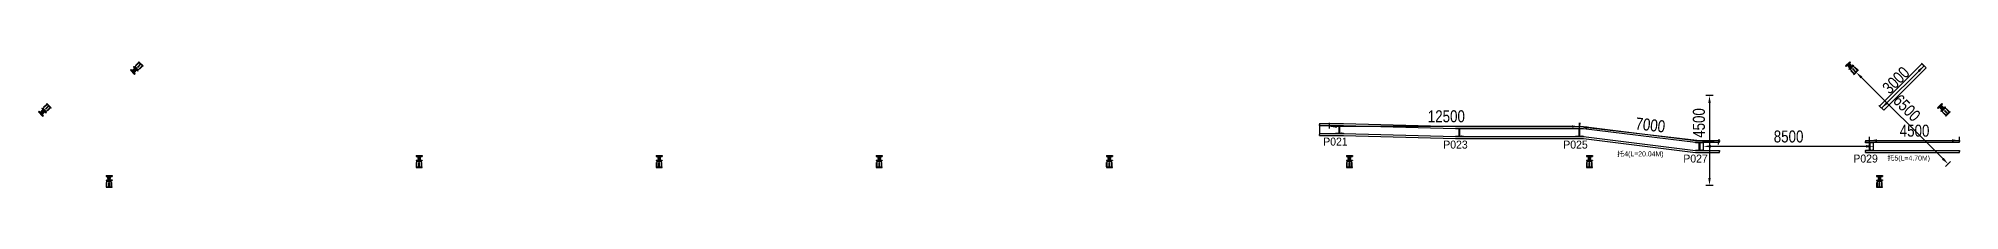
# Model space of a CAD drawing. Extents: x 238620 to 695810, y -1162400 to -679218.
# Drawn here: x 505498 to 601530, y -714146 to -707845 of the extents above; entities that cross this region are included whole.
import ezdxf
from ezdxf.enums import TextEntityAlignment as Align

# ---------------------------------------------------------------- set-up
doc = ezdxf.new("R2010")
doc.units = 0
doc.linetypes.add('CECI-CENTER', pattern=[30, 12, -6, 6, -6])
doc.layers.get('0').update_dxf_attribs({"lineweight": 0})
for name, color, linetype in [('dw', 3, 'Continuous'), ('ES-C250x90', 30, 'Continuous'), ('ES-中間樁NO', 3, 'Continuous'), ('ES-圍令L1H428x407', 2, 'Continuous'), ('ES-壓梁C300x90', 2, 'Continuous'), ('ES-大斜撐_支撐350x350', 2, 'Continuous'), ('staff', 5, 'Continuous')]:
    doc.layers.add(name, color=color, linetype=linetype)
doc.layers.add('TEXT', color=2, linetype='CECI-CENTER', lineweight=5)
doc.styles.add('CE', font='', dxfattribs={"width": 0.85})
doc.styles.get("Standard").update_dxf_attribs({"font": ''})
doc.styles.get('CE').set_extended_font_data('PMingLiU')
doc.styles.get('Standard').set_extended_font_data('PMingLiU')
doc.dimstyles.new('S_150', dxfattribs={"dimscale": 150, "dimtxt": 4, "dimasz": 2.5, "dimexe": 1.25, "dimexo": 0, "dimgap": 1, "dimtad": 1, "dimdec": 0, "dimlfac": -1, "dimzin": 0, "dimdsep": 46, "dimtxsty": 'CE', "dimcen": 0.09, "dimclrd": 6, "dimclre": 6, "dimclrt": 6, "dimadec": 0, "dimazin": 0, "dimtfac": 1, "dimtdec": 0, "dimtix": 1, "dimtmove": 2, "dimatfit": 0, "dimfxl": 1, "dimtolj": 1, "dimtzin": 0, "dimlwd": -1, "dimarcsym": 0})

# ---------------------------------------------------------------- blocks, each defined once
blk = doc.blocks.new('ES-中間樁H414x405')
at = {"layer": 'ES-中間樁NO', "color": 3}
blk.add_lwpolyline([(-202, -179), (-31, -179, 0.414214), (-9, -157), (-9, 157, 0.414214), (-31, 179), (-202, 179), (-202, 207), (202, 207), (202, 179), (31, 179, 0.414214), (9, 157), (9, -157, 0.414214), (31, -179), (202, -179), (202, -207), (-202, -207)], format="xyb", close=True, dxfattribs=at)
at = {"layer": 'ES-中間樁NO', "color": 3, "linetype": 'Continuous'}
blk.add_circle((0, 0), 9, dxfattribs=at)
at = {"layer": 'Defpoints', "style": 'CE', "width": 0.85}
blk.add_text('H414x405', height=20, dxfattribs=at).set_placement((61, -170))
blk = doc.blocks.new('*D540')
at = {"layer": 'Defpoints', "color": 0, "transparency": 16777216}
for p in [(599753, -708056), (599859, -708162), (597738, -710283)]:
    blk.add_point(p, dxfattribs=at)
at = {"layer": 'ES-壓梁C300x90', "color": 3, "transparency": 16777216}
blk.add_line((597897, -709912), (599488, -708321), dxfattribs=at)
at = {"layer": 'ES-壓梁C300x90', "color": 3, "lineweight": -2, "transparency": 16777216}
for p, q in [((599859, -708162), (599621, -707923)), ((597738, -710283), (597499, -710045))]:
    blk.add_line(p, q, dxfattribs=at)
at = {"layer": 'ES-壓梁C300x90', "color": 3, "transparency": 16777216}
for points in [[(599532, -708365), (599444, -708277), (599753, -708056)], [(597853, -709868), (597941, -709956), (597632, -710177)]]:
    blk.add_solid(points, dxfattribs=at)
at = {"layer": 'ES-壓梁C300x90', "color": 3, "transparency": 16777216, "insert": (598350, -708774), "char_height": 600, "attachment_point": 5, "rotation": 45.00122, "style": 'CE'}
blk.add_mtext('\\A1;3000', dxfattribs=at)
blk = doc.blocks.new('*D551')
at = {"layer": 'Defpoints', "color": 0, "transparency": 16777216}
for p in [(570030, -711099), (570030, -711189), (582530, -711189)]:
    blk.add_point(p, dxfattribs=at)
at = {"layer": 'ES-C250x90', "color": 3, "lineweight": -2, "transparency": 16777216}
for p, q in [((570030, -711189), (570030, -710911)), ((582530, -711189), (582530, -710911))]:
    blk.add_line(p, q, dxfattribs=at)
at = {"layer": 'ES-C250x90', "color": 3, "transparency": 16777216}
blk.add_line((582155, -711099), (570405, -711099), dxfattribs=at)
for points in [[(570405, -711036), (570405, -711161), (570030, -711099)], [(582155, -711161), (582155, -711036), (582530, -711099)]]:
    blk.add_solid(points, dxfattribs=at)
at = {"layer": 'ES-C250x90', "color": 3, "transparency": 16777216, "insert": (575875, -710587), "char_height": 600, "attachment_point": 5, "style": 'CE'}
blk.add_mtext('\\A1;12500', dxfattribs=at)
blk = doc.blocks.new('*D552')
at = {"layer": 'Defpoints', "color": 0, "transparency": 16777216}
for p in [(582530, -711189), (589483, -712000), (589494, -711910)]:
    blk.add_point(p, dxfattribs=at)
at = {"layer": 'ES-C250x90', "color": 3, "lineweight": -2, "transparency": 16777216}
for p, q in [((582530, -711189), (582562, -710912)), ((589483, -712000), (589515, -711724))]:
    blk.add_line(p, q, dxfattribs=at)
at = {"layer": 'ES-C250x90', "color": 3, "transparency": 16777216}
blk.add_line((582913, -711142), (589121, -711866), dxfattribs=at)
for points in [[(582920, -711080), (582906, -711204), (582541, -711099)], [(589114, -711928), (589128, -711804), (589494, -711910)]]:
    blk.add_solid(points, dxfattribs=at)
at = {"layer": 'ES-C250x90', "color": 3, "transparency": 16777216, "insert": (586073, -711024), "char_height": 600, "attachment_point": 5, "rotation": 353.34557, "style": 'CE'}
blk.add_mtext('\\A1;7000', dxfattribs=at)
blk = doc.blocks.new('*D555')
at = {"layer": 'Defpoints', "color": 0, "transparency": 16777216}
for p in [(597030, -711889), (601530, -711799), (601530, -711889)]:
    blk.add_point(p, dxfattribs=at)
at = {"layer": 'ES-C250x90', "color": 3, "lineweight": -2, "transparency": 16777216}
for p, q in [((597030, -711889), (597030, -711611)), ((601530, -711889), (601530, -711611))]:
    blk.add_line(p, q, dxfattribs=at)
at = {"layer": 'ES-C250x90', "color": 3, "transparency": 16777216}
blk.add_line((597405, -711799), (601155, -711799), dxfattribs=at)
for points in [[(597405, -711736), (597405, -711861), (597030, -711799)], [(601155, -711861), (601155, -711736), (601530, -711799)]]:
    blk.add_solid(points, dxfattribs=at)
at = {"layer": 'ES-C250x90', "color": 3, "transparency": 16777216, "insert": (599280, -711309), "char_height": 600, "attachment_point": 5, "rotation": 0, "style": 'CE'}
blk.add_mtext('\\A1;4500', dxfattribs=at)
blk = doc.blocks.new('*D560')
at = {"layer": 'Defpoints', "color": 0, "transparency": 16777216}
for p in [(596360, -708376), (596484, -708252), (601080, -712848)]:
    blk.add_point(p, dxfattribs=at)
at = {"layer": 'ES-大斜撐_支撐350x350', "color": 1, "lineweight": -2, "transparency": 16777216}
for p, q in [((596484, -708252), (596228, -708508)), ((601080, -712848), (600824, -713105))]:
    blk.add_line(p, q, dxfattribs=at)
at = {"layer": 'ES-大斜撐_支撐350x350', "color": 1, "transparency": 16777216}
blk.add_line((600691, -712707), (596626, -708641), dxfattribs=at)
for points in [[(596670, -708597), (596581, -708685), (596360, -708376)], [(600647, -712751), (600736, -712663), (600957, -712972)]]:
    blk.add_solid(points, dxfattribs=at)
at = {"layer": 'ES-大斜撐_支撐350x350', "color": 1, "transparency": 16777216, "insert": (598895, -710167), "char_height": 600, "attachment_point": 5, "rotation": 315, "style": 'CE'}
blk.add_mtext('\\A1;6500', dxfattribs=at)
blk = doc.blocks.new('JACK')
for p, q in [((0.25, 1.5), (0, 1.5)), ((0, 1.5), (0, -1.5)), ((0.25, 1.5), (0.25, -1.5)), ((0.25, 1.35), (2.45, 1.35)), ((0.25, 1.1), (3.2, 1.1)), ((0.25, 0.125), (2.45, 0.125)), ((2.45, 1.35), (2.45, 1.1)), ((2.45, 0.125), (2.45, -0.125)), ((3.1, 1.1), (3.1, -1.1)), ((3.2, 1.1), (3.2, -1.1)), ((3.2, 0.75), (3.85, 0.75)), ((3.25, 0.75), (3.25, -0.75)), ((3.675, 1.5), (3.375, 1.5)), ((3.375, 1.5), (3.375, 0.75)), ((3.675, 1.5), (3.675, 0.75)), ((3.8, 0.75), (3.8, -0.75)), ((3.85, 0.75), (3.85, -0.75)), ((3.85, 0.55), (3.95, 0.55)), ((4.08, 0.75), (3.95, 0.55)), ((3.95, 0.55), (3.95, -0.55)), ((4.21, 0.55), (4.08, 0.75)), ((4.08, 0.75), (4.08, -0.75)), ((4.34, 0.75), (4.21, 0.55)), ((4.21, 0.55), (4.21, -0.55)), ((4.47, 0.55), (4.34, 0.75)), ((4.34, 0.75), (4.34, -0.75)), ((4.6, 0.75), (4.47, 0.55)), ((4.47, 0.55), (4.47, -0.55)), ((4.73, 0.55), (4.6, 0.75)), ((4.6, 0.75), (4.6, -0.75)), ((4.86, 0.75), (4.73, 0.55)), ((4.73, 0.55), (4.73, -0.55)), ((4.99, 0.55), (4.86, 0.75)), ((4.86, 0.75), (4.86, -0.75)), ((5.12, 0.75), (4.99, 0.55)), ((4.99, 0.55), (4.99, -0.55)), ((5.25, 0.55), (5.12, 0.75)), ((5.12, 0.75), (5.12, -0.75)), ((5.25, 0.55), (5.75, 0.55)), ((5.25, 0.55), (5.25, -0.55)), ((5.5, 1.5), (5.5, 0.55)), ((5.75, 1.5), (5.5, 1.5)), ((5.5, 0.1), (5.5, -0.1)), ((5.5, 0.1), (5.75, 0.1)), ((5.75, 1.5), (5.75, -1.5)), ((6, 1.5), (5.75, 1.5)), ((6, 1.5), (6, -1.5)), ((0, -1.5), (0.25, -1.5)), ((0.25, -0.125), (2.45, -0.125)), ((0.25, -1.1), (3.2, -1.1)), ((0.25, -1.35), (2.45, -1.35)), ((2.45, -1.1), (2.45, -1.35)), ((3.2, -0.75), (3.85, -0.75)), ((3.375, -0.75), (3.375, -1.5)), ((3.675, -1.5), (3.375, -1.5)), ((3.675, -0.75), (3.675, -1.5)), ((3.85, -0.55), (3.95, -0.55)), ((3.95, -0.55), (4.08, -0.75)), ((4.08, -0.75), (4.21, -0.55)), ((4.21, -0.55), (4.34, -0.75)), ((4.34, -0.75), (4.47, -0.55)), ((4.47, -0.55), (4.6, -0.75)), ((4.6, -0.75), (4.73, -0.55)), ((4.73, -0.55), (4.86, -0.75)), ((4.86, -0.75), (4.99, -0.55)), ((4.99, -0.55), (5.12, -0.75)), ((5.12, -0.75), (5.25, -0.55)), ((5.25, -0.55), (5.75, -0.55)), ((5.5, -0.1), (5.75, -0.1)), ((5.5, -0.55), (5.5, -1.5)), ((6, -1.5), (5.5, -1.5))]:
    blk.add_line(p, q)
blk.add_circle((3.525, 0), 0.1)
blk = doc.blocks.new('*D607')
at = {"layer": 'Defpoints', "color": 0, "transparency": 16777216}
for p in [(589205, -709546), (589030, -714046), (589205, -714046)]:
    blk.add_point(p, dxfattribs=at)
at = {"layer": 'ES-大斜撐_支撐350x350', "color": 1, "lineweight": -2, "transparency": 16777216}
for p, q in [((589205, -709546), (588843, -709546)), ((589205, -714046), (588843, -714046))]:
    blk.add_line(p, q, dxfattribs=at)
at = {"layer": 'ES-大斜撐_支撐350x350', "color": 1, "transparency": 16777216}
blk.add_line((589030, -709921), (589030, -713671), dxfattribs=at)
for points in [[(589093, -709921), (588968, -709921), (589030, -709546)], [(588968, -713671), (589093, -713671), (589030, -714046)]]:
    blk.add_solid(points, dxfattribs=at)
at = {"layer": 'ES-大斜撐_支撐350x350', "color": 1, "transparency": 16777216, "insert": (588502, -710920), "char_height": 600, "attachment_point": 5, "rotation": 90, "style": 'CE'}
blk.add_mtext('\\A1;4500', dxfattribs=at)
blk = doc.blocks.new('*D1377')
at = {"layer": 'Defpoints', "color": 0, "transparency": 16777216}
for p in [(588733, -712091), (588733, -712275), (597233, -712275)]:
    blk.add_point(p, dxfattribs=at)
at = {"layer": 'ES-圍令L1H428x407', "color": 6, "lineweight": -2, "transparency": 16777216}
for p, q in [((588733, -712275), (588733, -711903)), ((597233, -712275), (597233, -711903))]:
    blk.add_line(p, q, dxfattribs=at)
at = {"layer": 'ES-圍令L1H428x407', "color": 6, "transparency": 16777216}
blk.add_line((596858, -712091), (589108, -712091), dxfattribs=at)
for points in [[(589108, -712028), (589108, -712153), (588733, -712091)], [(596858, -712028), (596858, -712153), (597233, -712091)]]:
    blk.add_solid(points, dxfattribs=at)
at = {"layer": 'ES-圍令L1H428x407', "color": 6, "transparency": 16777216, "insert": (592983, -711601), "char_height": 600, "attachment_point": 5, "style": 'CE'}
blk.add_mtext('\\A1;8500', dxfattribs=at)

msp = doc.modelspace()

# ---------------------------------------------------------------- linework, layer by layer
at = {"layer": 'dw', "ltscale": 10}
msp.add_line((569530.2, -710948.6), (569530.2, -711452.6), dxfattribs=at)
at = {"layer": 'ES-C250x90'}
for p, q in [((569530.2, -710948.6), (569530.2, -710993.6)), ((569530.2, -710948.6), (570734, -710948.6)), ((569530.2, -711038.6), (569530.2, -710993.6)), ((569530.2, -711038.6), (570732.8, -711038.6)), ((569530.2, -711452.6), (569530.2, -711497.6)), ((569530.2, -711452.6), (570734, -711452.6)), ((569530.2, -711542.6), (569530.2, -711497.6)), ((569530.2, -711542.6), (570732.8, -711542.6)), ((570732.8, -711038.6), (576326.5, -711188.6)), ((570732.8, -711542.6), (576326.5, -711692.6)), ((570734, -710948.6), (576327.7, -711098.6)), ((570734, -711452.6), (576327.7, -711602.6)), ((576326.5, -711188.6), (582733.3, -711188.6)), ((576327.7, -711098.6), (582738.9, -711098.6)), ((582733.3, -711188.6), (588322.1, -711888.6)), ((582738.9, -711098.6), (588327.7, -711798.6)), ((576326.5, -711692.6), (582733.3, -711692.6)), ((576327.7, -711602.6), (582738.9, -711602.6)), ((582733.3, -711692.6), (588322.1, -712392.6)), ((582738.9, -711602.6), (588327.7, -712302.6)), ((588322.1, -711888.6), (589530.2, -711888.6)), ((588322.1, -712392.6), (589530.2, -712392.6)), ((588327.7, -711798.6), (589530.2, -711798.6)), ((588327.7, -712302.6), (589530.2, -712302.6)), ((589530.2, -711798.6), (589530.2, -711843.6)), ((589530.2, -711888.6), (589530.2, -711843.6)), ((589530.2, -712302.6), (589530.2, -712347.6)), ((589530.2, -712392.6), (589530.2, -712347.6)), ((596827.7, -711798.6), (596827.7, -711843.6)), ((596827.7, -711798.6), (601530.2, -711798.6)), ((596827.7, -711888.6), (596827.7, -711843.6)), ((596827.7, -711888.6), (601530.2, -711888.6)), ((596827.7, -712302.6), (596827.7, -712347.6)), ((596827.7, -712302.6), (601530.2, -712302.6)), ((596827.7, -712392.6), (596827.7, -712347.6)), ((596827.7, -712392.6), (601530.2, -712392.6)), ((601530.2, -711798.6), (601530.2, -711843.6)), ((601530.2, -711888.6), (601530.2, -711843.6)), ((601530.2, -712302.6), (601530.2, -712347.6)), ((601530.2, -712392.6), (601530.2, -712347.6))]:
    msp.add_line(p, q, dxfattribs=at)
at = {"layer": 'ES-壓梁C300x90', "color": 1}
msp.add_line((597631.7, -710177.4), (599753, -708056.1), dxfattribs=at)
msp.add_line((597631.7, -710177.4), (599753, -708056.1), dxfattribs=at)
at = {"layer": 'ES-壓梁C300x90'}
msp.add_lwpolyline([(597737.9, -710283.3), (597525.4, -710071.5), (599646.7, -707950.2), (599859.3, -708161.9)], close=True, dxfattribs=at)

# ---------------------------------------------------------------- block references
at = {"layer": 'ES-中間樁NO', "color": 2, "linetype": 'Continuous'}
for p in [(570530.2, -711245.6), (576530.2, -711395.6), (582530.2, -711395.6), (588530.2, -712095.6), (597030.2, -712095.6)]:
    msp.add_blockref('ES-中間樁H414x405', p, dxfattribs=at)
at = {"layer": 'staff'}
for p, xscale, yscale, zscale, rotation in [((510624.4, -707951.4), -99.99999999999444, 99.99999999999433, 99.99999999999432, 44.99132482677089), ((596360.3, -708375.7), 99.99999999999454, 99.99999999999454, 99.99999999999454, 135.0086751732291), ((506028.2, -710047.6), -99.99999999999444, 99.99999999999433, 99.99999999999432, 44.99132482677089), ((600955.2, -710470.6), 99.99999999999454, 99.99999999999454, 99.99999999999454, 135.0086751732291), ((524530.2, -713145.6), 99.99999999999446, 99.99999999999446, 99.99999999999446, 90.00867517322914), ((536530.2, -713145.5), 99.99999999999449, 99.99999999999449, 99.99999999999449, 90.00867517322914), ((547530.3, -713145.5), 99.99999999999454, 99.99999999999454, 99.99999999999454, 90.00867517322914), ((559030.3, -713145.5), 99.99999999999456, 99.99999999999456, 99.99999999999456, 90.00867517322914), ((571030.3, -713145.6), 99.99999999999454, 99.99999999999454, 99.99999999999454, 90.00867517322914), ((583030.3, -713145.6), 99.99999999999454, 99.99999999999454, 99.99999999999454, 90.00867517322914), ((509030.2, -714145.6), 99.99999999999443, 99.99999999999443, 99.99999999999443, 90.00867517322914), ((597530.3, -714145.6), 99.99999999999454, 99.99999999999454, 99.99999999999454, 90.00867517322914)]:
    msp.add_blockref('JACK', p, dxfattribs=dict(at, xscale=xscale, yscale=yscale, zscale=zscale, rotation=rotation))

# ---------------------------------------------------------------- texts
at = {"color": 1, "char_height": 250, "width": 3421.438, "attachment_point": 1}
for s, insert in [('{\\C3;托4(L=20.04M)}', (584416.7, -712343.8)), ('{\\C3;托5(L=4.70M)}', (597926.3, -712552.4))]:
    msp.add_mtext(s, dxfattribs=dict(at, insert=insert))
at = {"layer": 'TEXT', "color": 2, "linetype": 'Continuous', "style": 'CE'}
for s, p in [('P021', (569720.6, -711852.6)), ('P023', (575720.6, -712002.6)), ('P025', (581720.6, -712002.6)), ('P027', (587720.6, -712702.6)), ('P029', (596220.6, -712702.6))]:
    msp.add_text(s, height=400, dxfattribs=at).set_placement(p, align=Align.MIDDLE_LEFT)

# ---------------------------------------------------------------- dimensions: what is measured, and where the dimension line sits
at = {"layer": 'ES-C250x90'}
dim = msp.add_linear_dim(base=(570030.2, -711098.6), p1=(582530.2, -711188.6), p2=(570030.2, -711188.6), angle=180, dimstyle='S_150', override={"dimlfac": 1, "dimclrd": 3, "dimclre": 3, "dimclrt": 3}, dxfattribs=at)
dim.commit()
dim.dimension.update_dxf_attribs({"geometry": '*D551', "text_midpoint": (575874.7, -710587.2), "dimtype": 161})
for p1, p2, distance, picture, middle in [((582530.2, -711188.6), (589483, -711999.7), 90.5, '*D552', (586073.2, -711023.5)), ((597030.2, -711888.6), (601530.2, -711888.6), 90, '*D555', (599280.2, -711308.9))]:
    dim = msp.add_aligned_dim(p1=p1, p2=p2, distance=distance, dimstyle='S_150', override={"dimlfac": 1, "dimclrd": 3, "dimclre": 3, "dimclrt": 3}, dxfattribs=at)
    dim.commit()
    dim.dimension.update_dxf_attribs({"geometry": picture, "text_midpoint": middle})
at = {"layer": 'ES-圍令L1H428x407', "color": 5}
dim = msp.add_linear_dim(base=(588732.7, -712090.7), p1=(597232.7, -712274.6), p2=(588732.7, -712274.6), dimstyle='S_150', dxfattribs=at)
dim.commit()
dim.dimension.update_dxf_attribs({"geometry": '*D1377', "text_midpoint": (592982.7, -711601)})
at = {"layer": 'ES-壓梁C300x90', "color": 5}
dim = msp.add_aligned_dim(p1=(597737.9, -710283.3), p2=(599859.3, -708161.9), distance=150, dimstyle='S_150', override={"dimtxt": 4, "dimlfac": 1, "dimclrd": 3, "dimclre": 3, "dimclrt": 3}, dxfattribs=at)
dim.commit()
dim.dimension.update_dxf_attribs({"geometry": '*D540', "text_midpoint": (598350.1, -708774.1)})
at = {"layer": 'ES-大斜撐_支撐350x350'}
for base, p1, p2, angle, picture, middle in [((596360.3, -708375.7), (601080.3, -712848.2), (596484.1, -708252), 135, '*D560', (598894.8, -710167.1)), ((589030.2, -714045.6), (589205.2, -709545.6), (589205.2, -714045.6), 270, '*D607', (588501.6, -710919.9))]:
    dim = msp.add_linear_dim(base=base, p1=p1, p2=p2, angle=angle, dimstyle='S_150', override={"dimlfac": 1, "dimclrd": 1, "dimclre": 1, "dimclrt": 1}, dxfattribs=at)
    dim.commit()
    dim.dimension.update_dxf_attribs({"geometry": picture, "text_midpoint": middle, "dimtype": 161})

doc.saveas('drawing.dxf')
